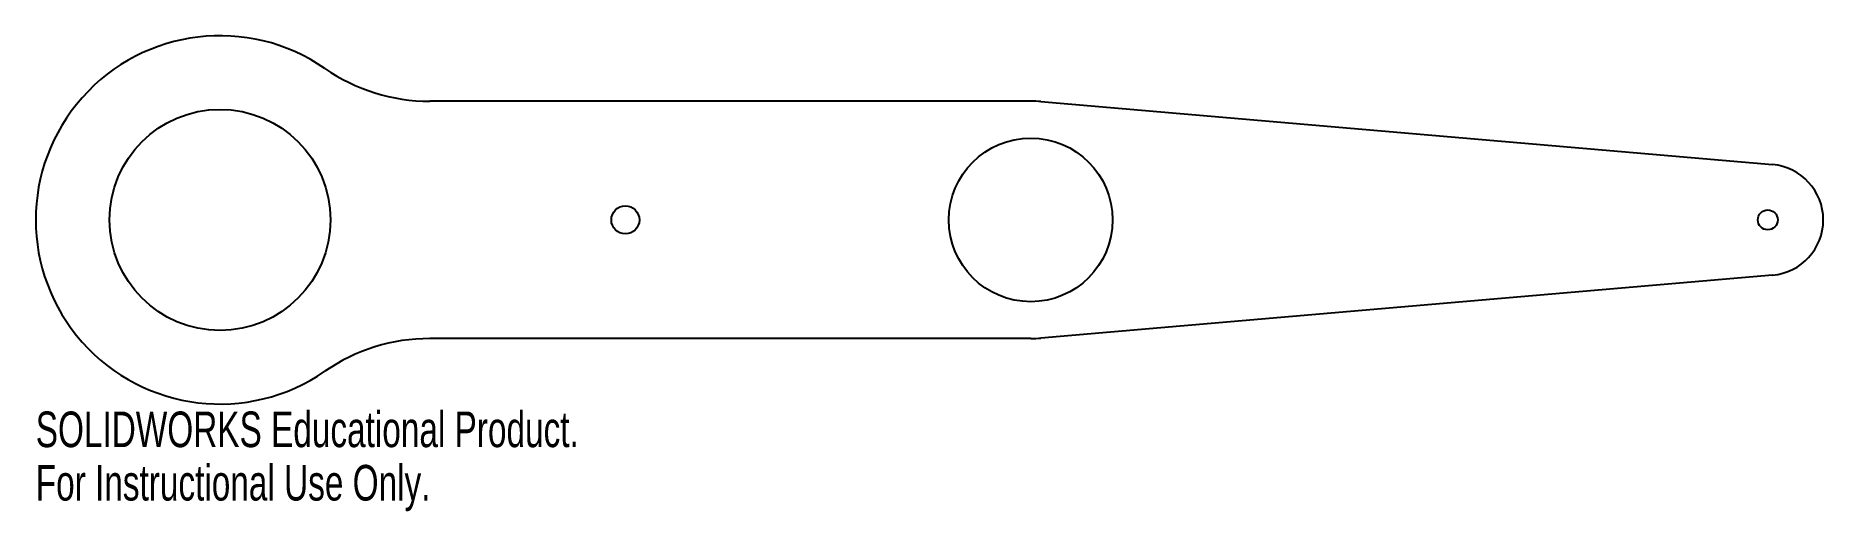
# Model space of a CAD drawing. Header units: millimetres. Extents: x -135 to 108, y -40 to 25.
import ezdxf

# ---------------------------------------------------------------- set-up
doc = ezdxf.new("R2010")
doc.units = ezdxf.units.MM
doc.styles.add('SLDTEXTSTYLE0', font='TXT', dxfattribs={"width": 0.7})

msp = doc.modelspace()

# ---------------------------------------------------------------- linework, layer by layer
at = {"color": 7, "linetype": 'Continuous', "lineweight": 25}
for p, q in [((0, 16.11), (-81.54, 16.11)), ((1.38, 16.05), (100.65, 7.5)), ((100.65, -7.5), (1.38, -16.05)), ((0, -16.11), (-81.54, -16.11))]:
    msp.add_line(p, q, dxfattribs=at)
for centre, radius in [((-110, 0), 15), ((0, 0), 11.11), ((-55, 0), 1.9), ((100, 0), 1.35)]:
    msp.add_circle(centre, radius, dxfattribs=at)
for centre, radius, start, end in [((-110, 0), 25, 55.3107, 304.6893), ((-81.54, 41.11), 25, 235.3107, 270), ((0, 0), 16.11, 85.0753, 90), ((100, 0), 7.53, 274.9247, 85.0753), ((-81.54, -41.11), 25, 90, 124.6893), ((0, 0), 16.11, 270, 274.9247)]:
    msp.add_arc(centre, radius, start, end, dxfattribs=at)

# ---------------------------------------------------------------- texts
at = {"color": 7, "linetype": 'Continuous', "char_height": 4.8336, "attachment_point": 1, "style": 'SLDTEXTSTYLE0'}
for s, insert in [('SOLIDWORKS Educational Product.', (-135, -26.02)), ('For Instructional Use Only.', (-135, -33.27))]:
    msp.add_mtext(s, dxfattribs=dict(at, insert=insert))

doc.saveas('drawing.dxf')
